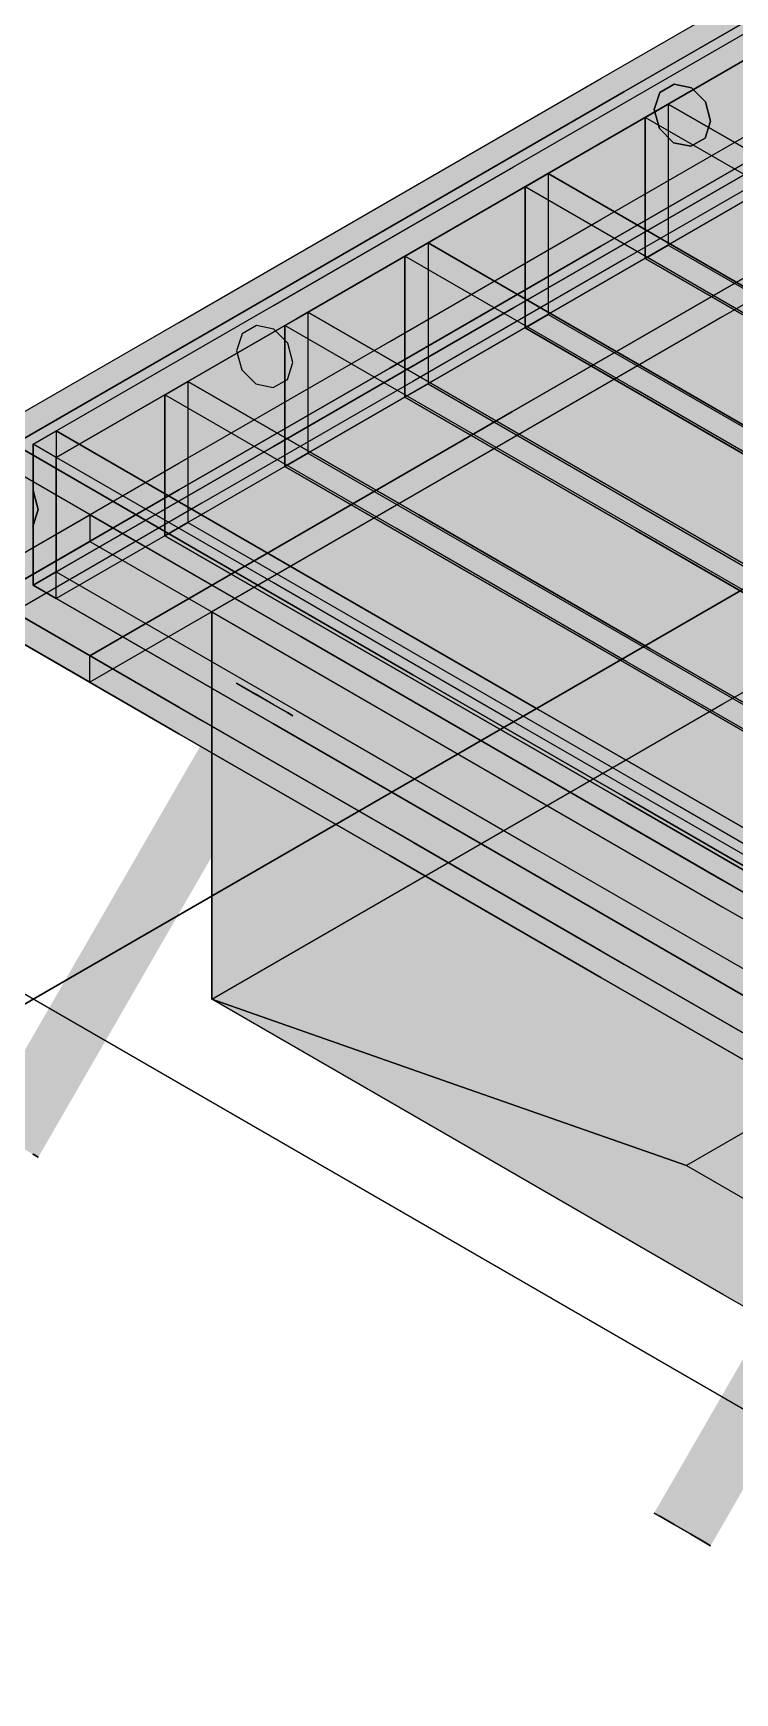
# Model space of a CAD drawing. Header units: metres. Extents: x 0 to 10.2, y 0 to 3.
# Drawn here: x 1.4335 to 1.56, y 1.8 to 2.0991 of the extents above; entities that cross this region are included whole.
import ezdxf

# ---------------------------------------------------------------- set-up
doc = ezdxf.new("R2010")
doc.units = ezdxf.units.M
doc.header["$LTSCALE"] = 0.25
doc.layers.add('ISO-ARISTAS', color=8, linetype='CONTINUOUS')
doc.layers.add('ISO-CONCRETO-SUP', color=254, linetype='CONTINUOUS', true_color=0xe8e8e8)

msp = doc.modelspace()

# ---------------------------------------------------------------- linework, layer by layer
at = {"layer": 'ISO-ARISTAS', "color": 250}
for p, q in [((1.53586, 2.0909), (1.57391, 2.11287)), ((1.53586, 2.0909), (1.57391, 2.11287)), ((1.54001, 2.0885), (1.57806, 2.11047)), ((1.57806, 2.11047), (1.54001, 2.0885)), ((1.5201, 2.075), (1.5634, 2.1)), ((1.5201, 2.075), (1.5634, 2.1)), ((1.52425, 2.0726), (1.56755, 2.0976)), ((1.56755, 2.0976), (1.52425, 2.0726)), ((1.49781, 2.06893), (1.53586, 2.0909)), ((1.49781, 2.06893), (1.53586, 2.0909)), ((1.50197, 2.06653), (1.54001, 2.0885)), ((1.54001, 2.0885), (1.50197, 2.06653)), ((1.54647, 2.08838), (1.54546, 2.08533)), ((1.54546, 2.08533), (1.54647, 2.08838)), ((1.54904, 2.08987), (1.54647, 2.08838)), ((1.54647, 2.08838), (1.54904, 2.08987)), ((1.55219, 2.08922), (1.54904, 2.08987)), ((1.54904, 2.08987), (1.55219, 2.08922)), ((1.55471, 2.08668), (1.55219, 2.08922)), ((1.55219, 2.08922), (1.55471, 2.08668)), ((1.53586, 2.0655), (1.57391, 2.08747)), ((1.53586, 2.0655), (1.57391, 2.08747)), ((1.54383, 2.0839), (1.54798, 2.0863)), ((1.54383, 2.0839), (1.54798, 2.0863)), ((1.54546, 2.08533), (1.54639, 2.08188)), ((1.54639, 2.08188), (1.54546, 2.08533)), ((1.54798, 2.0863), (1.54798, 2.0609)), ((1.58962, 2.06226), (1.54798, 2.0863)), ((1.54798, 2.0863), (1.54798, 2.0609)), ((1.54798, 2.0863), (1.58962, 2.06226)), ((1.55564, 2.08323), (1.55471, 2.08668)), ((1.55471, 2.08668), (1.55564, 2.08323)), ((1.53586, 2.0607), (1.57391, 2.08267)), ((1.57391, 2.08267), (1.53586, 2.0607)), ((1.53586, 2.0607), (1.57391, 2.08267)), ((1.57391, 2.08267), (1.53586, 2.0607)), ((1.54383, 2.0585), (1.54383, 2.0839)), ((1.58546, 2.05986), (1.54383, 2.0839)), ((1.54383, 2.0839), (1.54383, 2.0585)), ((1.58546, 2.05986), (1.54383, 2.0839)), ((1.54639, 2.08188), (1.54892, 2.07935)), ((1.54892, 2.07935), (1.54639, 2.08188)), ((1.55463, 2.08018), (1.55564, 2.08323)), ((1.55564, 2.08323), (1.55463, 2.08018)), ((1.57806, 2.08027), (1.54001, 2.0583)), ((1.57806, 2.08027), (1.54001, 2.0583)), ((1.54892, 2.07935), (1.55206, 2.0787)), ((1.55206, 2.0787), (1.54892, 2.07935)), ((1.55206, 2.0787), (1.55463, 2.08018)), ((1.55463, 2.08018), (1.55206, 2.0787)), ((1.47679, 2.05), (1.5201, 2.075)), ((1.47679, 2.05), (1.5201, 2.075)), ((1.5201, 2.0496), (1.5634, 2.0746)), ((1.5634, 2.0746), (1.5201, 2.0496)), ((1.52217, 2.0714), (1.52633, 2.0738)), ((1.52217, 2.0714), (1.52633, 2.0738)), ((1.52633, 2.0738), (1.52633, 2.0484)), ((1.56797, 2.04976), (1.52633, 2.0738)), ((1.52633, 2.0738), (1.52633, 2.0484)), ((1.52633, 2.0738), (1.56797, 2.04976)), ((1.5959, 2.07477), (1.55785, 2.0528)), ((1.55785, 2.0528), (1.5959, 2.07477)), ((1.60393, 2.0746), (1.55785, 2.048)), ((1.48095, 2.0476), (1.52425, 2.0726)), ((1.52425, 2.0726), (1.48095, 2.0476)), ((1.52217, 2.046), (1.52217, 2.0714)), ((1.56381, 2.04736), (1.52217, 2.0714)), ((1.52217, 2.0714), (1.52217, 2.046)), ((1.56381, 2.04736), (1.52217, 2.0714)), ((1.56755, 2.0722), (1.52425, 2.0472)), ((1.56755, 2.0722), (1.52425, 2.0472)), ((1.5959, 2.06997), (1.55785, 2.048)), ((1.5959, 2.06997), (1.55785, 2.048)), ((1.45976, 2.04697), (1.49781, 2.06893)), ((1.45976, 2.04697), (1.49781, 2.06893)), ((1.46392, 2.04457), (1.50197, 2.06653)), ((1.50197, 2.06653), (1.46392, 2.04457)), ((1.49781, 2.04353), (1.53586, 2.0655)), ((1.49781, 2.04353), (1.53586, 2.0655)), ((1.49781, 2.03873), (1.53586, 2.0607)), ((1.53586, 2.0607), (1.49781, 2.03873)), ((1.49781, 2.03873), (1.53586, 2.0607)), ((1.53586, 2.0607), (1.49781, 2.03873)), ((1.50052, 2.0589), (1.50468, 2.0613)), ((1.50052, 2.0589), (1.50468, 2.0613)), ((1.50468, 2.0613), (1.50468, 2.0359)), ((1.54632, 2.03726), (1.50468, 2.0613)), ((1.50468, 2.0613), (1.50468, 2.0359)), ((1.50468, 2.0613), (1.54632, 2.03726)), ((1.54798, 2.0609), (1.54383, 2.0585)), ((1.54383, 2.0585), (1.54798, 2.0609)), ((1.54798, 2.0609), (1.58962, 2.03686)), ((1.54798, 2.0609), (1.58962, 2.03686)), ((1.50052, 2.0335), (1.50052, 2.0589)), ((1.54216, 2.03486), (1.50052, 2.0589)), ((1.50052, 2.0589), (1.50052, 2.0335)), ((1.54216, 2.03486), (1.50052, 2.0589)), ((1.54001, 2.0583), (1.50197, 2.03633)), ((1.54001, 2.0583), (1.50197, 2.03633)), ((1.58546, 2.03446), (1.54383, 2.0585)), ((1.54383, 2.0585), (1.58546, 2.03446)), ((1.55785, 2.0528), (1.51981, 2.03083)), ((1.51981, 2.03083), (1.55785, 2.0528)), ((1.43349, 2.025), (1.47679, 2.05)), ((1.43349, 2.025), (1.47679, 2.05)), ((1.47679, 2.0246), (1.5201, 2.0496)), ((1.5201, 2.0496), (1.47679, 2.0246)), ((1.47887, 2.0464), (1.48303, 2.0488)), ((1.47887, 2.0464), (1.48303, 2.0488)), ((1.48303, 2.0488), (1.48303, 2.0234)), ((1.52467, 2.02476), (1.48303, 2.0488)), ((1.48303, 2.0488), (1.48303, 2.0234)), ((1.48303, 2.0488), (1.52467, 2.02476)), ((1.65, 2.05), (1.5201, 1.975)), ((1.5201, 1.975), (1.65, 2.05)), ((1.42172, 2.025), (1.45976, 2.04697)), ((1.42172, 2.025), (1.45976, 2.04697)), ((1.43765, 2.0226), (1.48095, 2.0476)), ((1.48095, 2.0476), (1.43765, 2.0226)), ((1.47373, 2.04638), (1.47116, 2.0449)), ((1.47373, 2.04638), (1.47116, 2.0449)), ((1.47687, 2.04573), (1.47373, 2.04638)), ((1.47687, 2.04573), (1.47373, 2.04638)), ((1.47939, 2.0432), (1.47687, 2.04573)), ((1.47939, 2.0432), (1.47687, 2.04573)), ((1.47887, 2.021), (1.47887, 2.0464)), ((1.52051, 2.02236), (1.47887, 2.0464)), ((1.47887, 2.0464), (1.47887, 2.021)), ((1.52051, 2.02236), (1.47887, 2.0464)), ((1.52425, 2.0472), (1.48095, 2.0222)), ((1.52425, 2.0472), (1.48095, 2.0222)), ((1.55785, 2.048), (1.51178, 2.0214)), ((1.55785, 2.048), (1.51981, 2.02603)), ((1.55785, 2.048), (1.51981, 2.02603)), ((1.52633, 2.0484), (1.52217, 2.046)), ((1.52217, 2.046), (1.52633, 2.0484)), ((1.56381, 2.02196), (1.52217, 2.046)), ((1.52217, 2.046), (1.56381, 2.02196)), ((1.52633, 2.0484), (1.56797, 2.02436)), ((1.52633, 2.0484), (1.56797, 2.02436)), ((1.42587, 2.0226), (1.46392, 2.04457)), ((1.46392, 2.04457), (1.42587, 2.0226)), ((1.45976, 2.02157), (1.49781, 2.04353)), ((1.45976, 2.02157), (1.49781, 2.04353)), ((1.47116, 2.0449), (1.47015, 2.04185)), ((1.47116, 2.0449), (1.47015, 2.04185)), ((1.48033, 2.03975), (1.47939, 2.0432)), ((1.48033, 2.03975), (1.47939, 2.0432)), ((1.47015, 2.04185), (1.47108, 2.0384)), ((1.47015, 2.04185), (1.47108, 2.0384)), ((1.47932, 2.0367), (1.48033, 2.03975)), ((1.47932, 2.0367), (1.48033, 2.03975)), ((1.45976, 2.01677), (1.49781, 2.03873)), ((1.49781, 2.03873), (1.45976, 2.01677)), ((1.45976, 2.01677), (1.49781, 2.03873)), ((1.49781, 2.03873), (1.45976, 2.01677)), ((1.47108, 2.0384), (1.4736, 2.03587)), ((1.47108, 2.0384), (1.4736, 2.03587)), ((1.58796, 2.01322), (1.54632, 2.03726)), ((1.54632, 2.03726), (1.58796, 2.01322)), ((1.45722, 2.0339), (1.46138, 2.0363)), ((1.45722, 2.0339), (1.46138, 2.0363)), ((1.45722, 2.0085), (1.45722, 2.0339)), ((1.49886, 2.00986), (1.45722, 2.0339)), ((1.45722, 2.0339), (1.45722, 2.0085)), ((1.49886, 2.00986), (1.45722, 2.0339)), ((1.46138, 2.0363), (1.46138, 2.0109)), ((1.50302, 2.01226), (1.46138, 2.0363)), ((1.46138, 2.0363), (1.46138, 2.0109)), ((1.46138, 2.0363), (1.50302, 2.01226)), ((1.50197, 2.03633), (1.46392, 2.01437)), ((1.50197, 2.03633), (1.46392, 2.01437)), ((1.4736, 2.03587), (1.47675, 2.03522)), ((1.4736, 2.03587), (1.47675, 2.03522)), ((1.47675, 2.03522), (1.47932, 2.0367)), ((1.47675, 2.03522), (1.47932, 2.0367)), ((1.50468, 2.0359), (1.50052, 2.0335)), ((1.50052, 2.0335), (1.50468, 2.0359)), ((1.50468, 2.0359), (1.54632, 2.01186)), ((1.50468, 2.0359), (1.54632, 2.01186)), ((1.5838, 2.01082), (1.54216, 2.03486)), ((1.5838, 2.01082), (1.54216, 2.03486)), ((1.51981, 2.03083), (1.48176, 2.00887)), ((1.48176, 2.00887), (1.51981, 2.03083)), ((1.54216, 2.00946), (1.50052, 2.0335)), ((1.50052, 2.0335), (1.54216, 2.00946)), ((1.45976, 2.00303), (1.42172, 2.025)), ((1.45976, 2.00303), (1.42172, 2.025)), ((1.46392, 2.00543), (1.42587, 2.0274)), ((1.42587, 2.0274), (1.46392, 2.00543)), ((1.43349, 2.025), (1.43765, 2.0274)), ((1.43349, 2.025), (1.43765, 2.0274)), ((1.43349, 1.9996), (1.43349, 2.025)), ((1.43765, 2.0226), (1.43349, 2.025)), ((1.43349, 1.9996), (1.43349, 2.025)), ((1.43765, 2.0226), (1.43349, 2.025)), ((1.43349, 2.025), (1.43349, 1.9996)), ((1.47679, 2), (1.43349, 2.025)), ((1.43349, 2.025), (1.43349, 1.9996)), ((1.47679, 2), (1.43349, 2.025)), ((1.43765, 2.0274), (1.43765, 2.002)), ((1.48095, 2.0024), (1.43765, 2.0274)), ((1.43765, 2.0274), (1.43765, 2.002)), ((1.43765, 2.0274), (1.48095, 2.0024)), ((1.51981, 2.02603), (1.48176, 2.00407)), ((1.51981, 2.02603), (1.48176, 2.00407)), ((1.43349, 1.9996), (1.47679, 2.0246)), ((1.47679, 2.0246), (1.43349, 1.9996)), ((1.43765, 1.9972), (1.43765, 2.0226)), ((1.43765, 1.9972), (1.43765, 2.0226)), ((1.48095, 2.0222), (1.43765, 1.9972)), ((1.48095, 2.0222), (1.43765, 1.9972)), ((1.48303, 2.0234), (1.47887, 2.021)), ((1.47887, 2.021), (1.48303, 2.0234)), ((1.48303, 2.0234), (1.52467, 1.99936)), ((1.48303, 2.0234), (1.52467, 1.99936)), ((1.56215, 1.99832), (1.52051, 2.02236)), ((1.56215, 1.99832), (1.52051, 2.02236)), ((1.56631, 2.00072), (1.52467, 2.02476)), ((1.52467, 2.02476), (1.56631, 2.00072)), ((1.42172, 1.9996), (1.45976, 2.02157)), ((1.42172, 1.9996), (1.45976, 2.02157)), ((1.51178, 2.0214), (1.46571, 1.9948)), ((1.52051, 1.99696), (1.47887, 2.021)), ((1.47887, 2.021), (1.52051, 1.99696)), ((1.42172, 1.9948), (1.45976, 2.01677)), ((1.45976, 2.01677), (1.42172, 1.9948)), ((1.42172, 1.9948), (1.45976, 2.01677)), ((1.45976, 2.01677), (1.42172, 1.9948)), ((1.4344, 2.01323), (1.43347, 2.01668)), ((1.43347, 2.01668), (1.4344, 2.01323)), ((1.46392, 2.01437), (1.42587, 1.9924)), ((1.46392, 2.01437), (1.42587, 1.9924)), ((1.43339, 2.01018), (1.4344, 2.01323)), ((1.4344, 2.01323), (1.43339, 2.01018)), ((1.42172, 1.9996), (1.44371, 2.0123)), ((1.42172, 1.9996), (1.44371, 2.0123)), ((1.44371, 2.0123), (1.44371, 2.0075)), ((1.48176, 1.99033), (1.44371, 2.0123)), ((1.44371, 2.0123), (1.44371, 2.0075)), ((1.44371, 2.0123), (1.48176, 1.99033)), ((1.46138, 2.0109), (1.45722, 2.0085)), ((1.45722, 2.0085), (1.46138, 2.0109)), ((1.46138, 2.0109), (1.50302, 1.98686)), ((1.46138, 2.0109), (1.50302, 1.98686)), ((1.5405, 1.98582), (1.49886, 2.00986)), ((1.5405, 1.98582), (1.49886, 2.00986)), ((1.54466, 1.98822), (1.50302, 2.01226)), ((1.50302, 2.01226), (1.54466, 1.98822)), ((1.54632, 2.01186), (1.58796, 1.98782)), ((1.54632, 2.01186), (1.58796, 1.98782)), ((1.44371, 2.0075), (1.42172, 1.9948)), ((1.42172, 1.9948), (1.44371, 2.0075)), ((1.48176, 2.00887), (1.44371, 1.9869)), ((1.44371, 1.9869), (1.48176, 2.00887)), ((1.44371, 2.0075), (1.48176, 1.98553)), ((1.44371, 2.0075), (1.48176, 1.98553)), ((1.49886, 1.98446), (1.45722, 2.0085)), ((1.45722, 2.0085), (1.49886, 1.98446)), ((1.5838, 1.98542), (1.54216, 2.00946)), ((1.54216, 2.00946), (1.5838, 1.98542)), ((1.48176, 2.00407), (1.44371, 1.9821)), ((1.48176, 2.00407), (1.44371, 1.9821)), ((1.50197, 1.98347), (1.46392, 2.00543)), ((1.46392, 2.00543), (1.50197, 1.98347)), ((1.55785, 1.9782), (1.60393, 2.0048)), ((1.55785, 1.9782), (1.60393, 2.0048)), ((1.43765, 2.002), (1.43349, 1.9996)), ((1.43349, 1.9996), (1.43765, 2.002)), ((1.43765, 2.002), (1.48095, 1.977)), ((1.43765, 2.002), (1.48095, 1.977)), ((1.49781, 1.98107), (1.45976, 2.00303)), ((1.49781, 1.98107), (1.45976, 2.00303)), ((1.52425, 1.9774), (1.48095, 2.0024)), ((1.48095, 2.0024), (1.52425, 1.9774)), ((1.44371, 1.9869), (1.42172, 1.9996)), ((1.45976, 1.97763), (1.42172, 1.9996)), ((1.44371, 1.9869), (1.42172, 1.9996)), ((1.45976, 1.97763), (1.42172, 1.9996)), ((1.43765, 1.9972), (1.43349, 1.9996)), ((1.43349, 1.9996), (1.43765, 1.9972)), ((1.47679, 1.9746), (1.43349, 1.9996)), ((1.43349, 1.9996), (1.47679, 1.9746)), ((1.5201, 1.975), (1.47679, 2)), ((1.5201, 1.975), (1.47679, 2)), ((1.52467, 1.99936), (1.56631, 1.97532)), ((1.52467, 1.99936), (1.56631, 1.97532)), ((1.42587, 1.9972), (1.46392, 1.97523)), ((1.42587, 1.9972), (1.46392, 1.97523)), ((1.56215, 1.97292), (1.52051, 1.99696)), ((1.52051, 1.99696), (1.56215, 1.97292)), ((1.44371, 1.9821), (1.42172, 1.9948)), ((1.45976, 1.97283), (1.42172, 1.9948)), ((1.42172, 1.9948), (1.44371, 1.9821)), ((1.45976, 1.97283), (1.42172, 1.9948)), ((1.42172, 1.9948), (1.45976, 1.97283)), ((1.42172, 1.9948), (1.45976, 1.97283)), ((1.46571, 1.9948), (1.46571, 1.9599)), ((1.46571, 1.9599), (1.46571, 1.9948)), ((1.46571, 1.9948), (1.51178, 1.9682)), ((1.51981, 1.96837), (1.48176, 1.99033)), ((1.48176, 1.99033), (1.51981, 1.96837)), ((1.44371, 1.9821), (1.44371, 1.9869)), ((1.44371, 1.9821), (1.44371, 1.9869)), ((1.50302, 1.98686), (1.54466, 1.96282)), ((1.50302, 1.98686), (1.54466, 1.96282)), ((1.5863, 1.96418), (1.54466, 1.98822)), ((1.54466, 1.98822), (1.5863, 1.96418)), ((1.48176, 1.98553), (1.51981, 1.96357)), ((1.48176, 1.98553), (1.51981, 1.96357)), ((1.5405, 1.96042), (1.49886, 1.98446)), ((1.49886, 1.98446), (1.5405, 1.96042)), ((1.54001, 1.9615), (1.50197, 1.98347)), ((1.50197, 1.98347), (1.54001, 1.9615)), ((1.58214, 1.96178), (1.5405, 1.98582)), ((1.58214, 1.96178), (1.5405, 1.98582)), ((1.47108, 1.9814), (1.47015, 1.98194)), ((1.47108, 1.9814), (1.47015, 1.98194)), ((1.47015, 1.98194), (1.47116, 1.98136)), ((1.47015, 1.98194), (1.47116, 1.98136)), ((1.4736, 1.97994), (1.47108, 1.9814)), ((1.4736, 1.97994), (1.47108, 1.9814)), ((1.47116, 1.98136), (1.47373, 1.97987)), ((1.47116, 1.98136), (1.47373, 1.97987)), ((1.47675, 1.97813), (1.4736, 1.97994)), ((1.47675, 1.97813), (1.4736, 1.97994)), ((1.53586, 1.9591), (1.49781, 1.98107)), ((1.53586, 1.9591), (1.49781, 1.98107)), ((1.49781, 1.95567), (1.45976, 1.97763)), ((1.49781, 1.95567), (1.45976, 1.97763)), ((1.47373, 1.97987), (1.47687, 1.97806)), ((1.47373, 1.97987), (1.47687, 1.97806)), ((1.47932, 1.97664), (1.47675, 1.97813)), ((1.47932, 1.97664), (1.47675, 1.97813)), ((1.47687, 1.97806), (1.47939, 1.9766)), ((1.47687, 1.97806), (1.47939, 1.9766)), ((1.48095, 1.977), (1.52425, 1.952)), ((1.48095, 1.977), (1.52425, 1.952)), ((1.51178, 1.9516), (1.55785, 1.9782)), ((1.51178, 1.9516), (1.55785, 1.9782)), ((1.56755, 1.9524), (1.52425, 1.9774)), ((1.52425, 1.9774), (1.56755, 1.9524)), ((1.5201, 1.975), (1.39019, 1.9)), ((1.39019, 1.9), (1.5201, 1.975)), ((1.46392, 1.97523), (1.50197, 1.95327)), ((1.46392, 1.97523), (1.50197, 1.95327)), ((1.5201, 1.9496), (1.47679, 1.9746)), ((1.47679, 1.9746), (1.5201, 1.9496)), ((1.48033, 1.97606), (1.47932, 1.97664)), ((1.48033, 1.97606), (1.47932, 1.97664)), ((1.47939, 1.9766), (1.48033, 1.97606)), ((1.47939, 1.9766), (1.48033, 1.97606)), ((1.5634, 1.95), (1.5201, 1.975)), ((1.5634, 1.95), (1.5201, 1.975)), ((1.49781, 1.95087), (1.45976, 1.97283)), ((1.49781, 1.95087), (1.45976, 1.97283)), ((1.45976, 1.97283), (1.49781, 1.95087)), ((1.45976, 1.97283), (1.49781, 1.95087)), ((1.51178, 1.9682), (1.55785, 1.9416)), ((1.55785, 1.9464), (1.51981, 1.96837)), ((1.51981, 1.96837), (1.55785, 1.9464)), ((1.51981, 1.96357), (1.55785, 1.9416)), ((1.51981, 1.96357), (1.55785, 1.9416)), ((1.54466, 1.96282), (1.5863, 1.93878)), ((1.54466, 1.96282), (1.5863, 1.93878)), ((1.46571, 1.9599), (1.46571, 1.925)), ((1.46571, 1.925), (1.46571, 1.9599)), ((1.57391, 1.93713), (1.53586, 1.9591)), ((1.57391, 1.93713), (1.53586, 1.9591)), ((1.57806, 1.93953), (1.54001, 1.9615)), ((1.54001, 1.9615), (1.57806, 1.93953)), ((1.58214, 1.93638), (1.5405, 1.96042)), ((1.5405, 1.96042), (1.58214, 1.93638)), ((1.53586, 1.9337), (1.49781, 1.95567)), ((1.53586, 1.9337), (1.49781, 1.95567)), ((1.50197, 1.95327), (1.54001, 1.9313)), ((1.50197, 1.95327), (1.54001, 1.9313)), ((1.46571, 1.925), (1.51178, 1.9516)), ((1.46571, 1.925), (1.51178, 1.9516)), ((1.53586, 1.9289), (1.49781, 1.95087)), ((1.53586, 1.9289), (1.49781, 1.95087)), ((1.49781, 1.95087), (1.53586, 1.9289)), ((1.49781, 1.95087), (1.53586, 1.9289)), ((1.52425, 1.952), (1.56755, 1.927)), ((1.52425, 1.952), (1.56755, 1.927)), ((1.5201, 1.875), (1.39019, 1.95)), ((1.5201, 1.875), (1.39019, 1.95)), ((1.5634, 1.9246), (1.5201, 1.9496)), ((1.5201, 1.9496), (1.5634, 1.9246)), ((1.5959, 1.92443), (1.55785, 1.9464)), ((1.55785, 1.9464), (1.5959, 1.92443)), ((1.55785, 1.9416), (1.60393, 1.915)), ((1.55785, 1.9416), (1.5959, 1.91963)), ((1.55785, 1.9416), (1.5959, 1.91963)), ((1.57391, 1.91173), (1.53586, 1.9337)), ((1.57391, 1.91173), (1.53586, 1.9337)), ((1.54001, 1.9313), (1.57806, 1.90933)), ((1.54001, 1.9313), (1.57806, 1.90933)), ((1.57391, 1.90693), (1.53586, 1.9289)), ((1.57391, 1.90693), (1.53586, 1.9289)), ((1.53586, 1.9289), (1.57391, 1.90693)), ((1.53586, 1.9289), (1.57391, 1.90693)), ((1.50849, 1.91), (1.46571, 1.925)), ((1.51178, 1.8984), (1.46571, 1.925)), ((1.46571, 1.925), (1.50849, 1.91)), ((1.51178, 1.8984), (1.46571, 1.925)), ((1.55127, 1.895), (1.50849, 1.91)), ((1.50849, 1.91), (1.55127, 1.895)), ((1.57595, 1.90925), (1.55127, 1.895)), ((1.43339, 1.89709), (1.4344, 1.89651)), ((1.4344, 1.89651), (1.43339, 1.89709)), ((1.43347, 1.89705), (1.4344, 1.89651)), ((1.4344, 1.89651), (1.43347, 1.89705)), ((1.55785, 1.8718), (1.51178, 1.8984)), ((1.55785, 1.8718), (1.51178, 1.8984)), ((1.55127, 1.895), (1.57595, 1.88075)), ((1.65, 1.8), (1.5201, 1.875)), ((1.65, 1.8), (1.5201, 1.875)), ((1.60393, 1.8452), (1.55785, 1.8718)), ((1.60393, 1.8452), (1.55785, 1.8718)), ((1.54546, 1.83239), (1.54639, 1.83185)), ((1.54639, 1.83185), (1.54546, 1.83239)), ((1.54546, 1.83239), (1.54647, 1.83181)), ((1.54647, 1.83181), (1.54546, 1.83239)), ((1.54639, 1.83185), (1.54892, 1.83039)), ((1.54892, 1.83039), (1.54639, 1.83185)), ((1.54647, 1.83181), (1.54904, 1.83032)), ((1.54904, 1.83032), (1.54647, 1.83181)), ((1.54892, 1.83039), (1.55206, 1.82858)), ((1.55206, 1.82858), (1.54892, 1.83039)), ((1.54904, 1.83032), (1.55219, 1.82851)), ((1.55219, 1.82851), (1.54904, 1.83032)), ((1.55206, 1.82858), (1.55463, 1.82709)), ((1.55463, 1.82709), (1.55206, 1.82858)), ((1.55219, 1.82851), (1.55471, 1.82705)), ((1.55471, 1.82705), (1.55219, 1.82851)), ((1.55463, 1.82709), (1.55564, 1.82651)), ((1.55564, 1.82651), (1.55463, 1.82709)), ((1.55471, 1.82705), (1.55564, 1.82651)), ((1.55564, 1.82651), (1.55471, 1.82705))]:
    msp.add_line(p, q, dxfattribs=at)
at = {"layer": 'ISO-CONCRETO-SUP', "true_color": 0x888a8f}
for points in [[(1.5924, 2.1149), (1.59139, 2.11185), (1.54647, 2.08838), (1.54546, 2.08533)], [(1.60056, 2.1067), (1.60157, 2.10975), (1.55463, 2.08018), (1.55564, 2.08323)], [(1.47116, 2.0449), (1.47015, 2.04185), (1.42523, 2.01838), (1.42422, 2.01533)], [(1.47932, 2.0367), (1.48033, 2.03975), (1.43339, 2.01018), (1.4344, 2.01323)]]:
    msp.add_solid(points, dxfattribs=at)
at = {"layer": 'ISO-CONCRETO-SUP', "true_color": 0x75777b}
for points in [[(1.59497, 2.11638), (1.5924, 2.1149), (1.54904, 2.08987), (1.54647, 2.08838)], [(1.59799, 2.10522), (1.60056, 2.1067), (1.55206, 2.0787), (1.55463, 2.08018)], [(1.47373, 2.04638), (1.47116, 2.0449), (1.4278, 2.01987), (1.42523, 2.01838)], [(1.47675, 2.03522), (1.47932, 2.0367), (1.43082, 2.0087), (1.43339, 2.01018)]]:
    msp.add_solid(points, dxfattribs=at)
at = {"layer": 'ISO-CONCRETO-SUP', "true_color": 0x67686c}
for points in [[(1.59811, 2.11573), (1.59497, 2.11638), (1.55219, 2.08922), (1.54904, 2.08987)], [(1.59484, 2.10587), (1.59799, 2.10522), (1.54892, 2.07935), (1.55206, 2.0787)], [(1.47687, 2.04573), (1.47373, 2.04638), (1.43094, 2.01922), (1.4278, 2.01987)], [(1.4736, 2.03587), (1.47675, 2.03522), (1.42767, 2.00935), (1.43082, 2.0087)]]:
    msp.add_solid(points, dxfattribs=at)
at = {"layer": 'ISO-CONCRETO-SUP', "true_color": 0x7f8186}
for points in [[(1.60064, 2.1132), (1.59811, 2.11573), (1.55471, 2.08668), (1.55219, 2.08922)], [(1.59232, 2.1084), (1.59484, 2.10587), (1.54639, 2.08188), (1.54892, 2.07935)], [(1.47939, 2.0432), (1.47687, 2.04573), (1.43347, 2.01668), (1.43094, 2.01922)], [(1.47108, 2.0384), (1.4736, 2.03587), (1.42515, 2.01188), (1.42767, 2.00935)]]:
    msp.add_solid(points, dxfattribs=at)
at = {"layer": 'ISO-CONCRETO-SUP', "true_color": 0x657184}
for points in [[(1.57391, 2.08267), (1.53586, 2.0607), (1.57391, 2.11287), (1.53586, 2.0909)], [(1.57806, 2.08027), (1.54001, 2.0583), (1.57806, 2.11047), (1.54001, 2.0885)], [(1.53586, 2.0607), (1.49781, 2.03873), (1.53586, 2.0909), (1.49781, 2.06893)], [(1.54001, 2.0583), (1.50197, 2.03633), (1.54001, 2.0885), (1.50197, 2.06653)], [(1.57391, 2.08267), (1.53586, 2.0607), (1.57391, 2.08747), (1.53586, 2.0655)], [(1.5959, 2.06997), (1.55785, 2.048), (1.5959, 2.07477), (1.55785, 2.0528)], [(1.49781, 2.03873), (1.45976, 2.01677), (1.49781, 2.06893), (1.45976, 2.04697)], [(1.50197, 2.03633), (1.46392, 2.01437), (1.50197, 2.06653), (1.46392, 2.04457)], [(1.53586, 2.0607), (1.49781, 2.03873), (1.53586, 2.0655), (1.49781, 2.04353)], [(1.55785, 2.048), (1.51981, 2.02603), (1.55785, 2.0528), (1.51981, 2.03083)], [(1.45976, 2.01677), (1.42172, 1.9948), (1.45976, 2.04697), (1.42172, 2.025)], [(1.46392, 2.01437), (1.42587, 1.9924), (1.46392, 2.04457), (1.42587, 2.0226)], [(1.49781, 2.03873), (1.45976, 2.01677), (1.49781, 2.04353), (1.45976, 2.02157)], [(1.51981, 2.02603), (1.48176, 2.00407), (1.51981, 2.03083), (1.48176, 2.00887)], [(1.45976, 2.01677), (1.42172, 1.9948), (1.45976, 2.02157), (1.42172, 1.9996)], [(1.44371, 2.0075), (1.42172, 1.9948), (1.44371, 2.0123), (1.42172, 1.9996)], [(1.48176, 2.00407), (1.44371, 1.9821), (1.48176, 2.00887), (1.44371, 1.9869)]]:
    msp.add_solid(points, dxfattribs=at)
at = {"layer": 'ISO-CONCRETO-SUP', "true_color": 0x7d8ca3}
for points in [[(1.57391, 2.11287), (1.57806, 2.11047), (1.53586, 2.0909), (1.54001, 2.0885)], [(1.53586, 2.0909), (1.54001, 2.0885), (1.49781, 2.06893), (1.50197, 2.06653)], [(1.57391, 2.08747), (1.5959, 2.07477), (1.53586, 2.0655), (1.55785, 2.0528)], [(1.57391, 2.08267), (1.57806, 2.08027), (1.53586, 2.0607), (1.54001, 2.0583)], [(1.57391, 2.08267), (1.5959, 2.06997), (1.53586, 2.0607), (1.55785, 2.048)], [(1.49781, 2.06893), (1.50197, 2.06653), (1.45976, 2.04697), (1.46392, 2.04457)], [(1.53586, 2.0655), (1.55785, 2.0528), (1.49781, 2.04353), (1.51981, 2.03083)], [(1.53586, 2.0607), (1.54001, 2.0583), (1.49781, 2.03873), (1.50197, 2.03633)], [(1.53586, 2.0607), (1.55785, 2.048), (1.49781, 2.03873), (1.51981, 2.02603)], [(1.45976, 2.04697), (1.46392, 2.04457), (1.42172, 2.025), (1.42587, 2.0226)], [(1.49781, 2.04353), (1.51981, 2.03083), (1.45976, 2.02157), (1.48176, 2.00887)], [(1.49781, 2.03873), (1.50197, 2.03633), (1.45976, 2.01677), (1.46392, 2.01437)], [(1.49781, 2.03873), (1.51981, 2.02603), (1.45976, 2.01677), (1.48176, 2.00407)], [(1.42587, 2.0274), (1.46392, 2.00543), (1.42172, 2.025), (1.45976, 2.00303)], [(1.45976, 2.02157), (1.48176, 2.00887), (1.42172, 1.9996), (1.44371, 1.9869)], [(1.45976, 2.01677), (1.46392, 2.01437), (1.42172, 1.9948), (1.42587, 1.9924)], [(1.45976, 2.01677), (1.48176, 2.00407), (1.42172, 1.9948), (1.44371, 1.9821)], [(1.44371, 2.0123), (1.48176, 1.99033), (1.42172, 1.9996), (1.45976, 1.97763)], [(1.44371, 2.0075), (1.48176, 1.98553), (1.42172, 1.9948), (1.45976, 1.97283)], [(1.46392, 2.00543), (1.50197, 1.98347), (1.45976, 2.00303), (1.49781, 1.98107)], [(1.42587, 1.9972), (1.46392, 1.97523), (1.42172, 1.9948), (1.45976, 1.97283)], [(1.48176, 1.99033), (1.51981, 1.96837), (1.45976, 1.97763), (1.49781, 1.95567)], [(1.48176, 1.98553), (1.51981, 1.96357), (1.45976, 1.97283), (1.49781, 1.95087)], [(1.50197, 1.98347), (1.54001, 1.9615), (1.49781, 1.98107), (1.53586, 1.9591)], [(1.46392, 1.97523), (1.50197, 1.95327), (1.45976, 1.97283), (1.49781, 1.95087)], [(1.51981, 1.96837), (1.55785, 1.9464), (1.49781, 1.95567), (1.53586, 1.9337)], [(1.51981, 1.96357), (1.55785, 1.9416), (1.49781, 1.95087), (1.53586, 1.9289)], [(1.54001, 1.9615), (1.57806, 1.93953), (1.53586, 1.9591), (1.57391, 1.93713)], [(1.50197, 1.95327), (1.54001, 1.9313), (1.49781, 1.95087), (1.53586, 1.9289)], [(1.55785, 1.9464), (1.5959, 1.92443), (1.53586, 1.9337), (1.57391, 1.91173)], [(1.55785, 1.9416), (1.5959, 1.91963), (1.53586, 1.9289), (1.57391, 1.90693)], [(1.54001, 1.9313), (1.57806, 1.90933), (1.53586, 1.9289), (1.57391, 1.90693)]]:
    msp.add_solid(points, dxfattribs=at)
at = {"layer": 'ISO-CONCRETO-SUP', "true_color": 0x8c8e93}
for points in [[(1.59139, 2.11185), (1.59232, 2.1084), (1.54546, 2.08533), (1.54639, 2.08188)], [(1.60157, 2.10975), (1.60064, 2.1132), (1.55564, 2.08323), (1.55471, 2.08668)], [(1.48033, 2.03975), (1.47939, 2.0432), (1.4344, 2.01323), (1.43347, 2.01668)], [(1.47015, 2.04185), (1.47108, 2.0384), (1.42422, 2.01533), (1.42515, 2.01188)]]:
    msp.add_solid(points, dxfattribs=at)
at = {"layer": 'ISO-CONCRETO-SUP', "true_color": 0x3d414b}
for points in [[(1.5634, 2.0746), (1.5201, 2.0496), (1.5634, 2.1), (1.5201, 2.075)], [(1.56755, 2.0722), (1.52425, 2.0472), (1.56755, 2.0976), (1.52425, 2.0726)], [(1.54798, 2.0609), (1.54383, 2.0585), (1.54798, 2.0863), (1.54383, 2.0839)], [(1.5201, 2.0496), (1.47679, 2.0246), (1.5201, 2.075), (1.47679, 2.05)], [(1.52633, 2.0484), (1.52217, 2.046), (1.52633, 2.0738), (1.52217, 2.0714)], [(1.52425, 2.0472), (1.48095, 2.0222), (1.52425, 2.0726), (1.48095, 2.0476)], [(1.50468, 2.0359), (1.50052, 2.0335), (1.50468, 2.0613), (1.50052, 2.0589)], [(1.47679, 2.0246), (1.43349, 1.9996), (1.47679, 2.05), (1.43349, 2.025)], [(1.48303, 2.0234), (1.47887, 2.021), (1.48303, 2.0488), (1.47887, 2.0464)], [(1.48095, 2.0222), (1.43765, 1.9972), (1.48095, 2.0476), (1.43765, 2.0226)], [(1.46138, 2.0109), (1.45722, 2.0085), (1.46138, 2.0363), (1.45722, 2.0339)], [(1.43765, 2.002), (1.43349, 1.9996), (1.43765, 2.0274), (1.43349, 2.025)]]:
    msp.add_solid(points, dxfattribs=at)
at = {"layer": 'ISO-CONCRETO-SUP', "true_color": 0x4b505d}
for points in [[(1.5634, 2.1), (1.56755, 2.0976), (1.5201, 2.075), (1.52425, 2.0726)], [(1.54798, 2.0863), (1.58962, 2.06226), (1.54383, 2.0839), (1.58546, 2.05986)], [(1.5201, 2.075), (1.52425, 2.0726), (1.47679, 2.05), (1.48095, 2.0476)], [(1.5634, 2.0746), (1.56755, 2.0722), (1.5201, 2.0496), (1.52425, 2.0472)], [(1.52633, 2.0738), (1.56797, 2.04976), (1.52217, 2.0714), (1.56381, 2.04736)], [(1.50468, 2.0613), (1.54632, 2.03726), (1.50052, 2.0589), (1.54216, 2.03486)], [(1.54798, 2.0609), (1.58962, 2.03686), (1.54383, 2.0585), (1.58546, 2.03446)], [(1.47679, 2.05), (1.48095, 2.0476), (1.43349, 2.025), (1.43765, 2.0226)], [(1.5201, 2.0496), (1.52425, 2.0472), (1.47679, 2.0246), (1.48095, 2.0222)], [(1.48303, 2.0488), (1.52467, 2.02476), (1.47887, 2.0464), (1.52051, 2.02236)], [(1.52633, 2.0484), (1.56797, 2.02436), (1.52217, 2.046), (1.56381, 2.02196)], [(1.54632, 2.03726), (1.58796, 2.01322), (1.54216, 2.03486), (1.5838, 2.01082)], [(1.46138, 2.0363), (1.50302, 2.01226), (1.45722, 2.0339), (1.49886, 2.00986)], [(1.50468, 2.0359), (1.54632, 2.01186), (1.50052, 2.0335), (1.54216, 2.00946)], [(1.43765, 2.0274), (1.48095, 2.0024), (1.43349, 2.025), (1.47679, 2)], [(1.47679, 2.0246), (1.48095, 2.0222), (1.43349, 1.9996), (1.43765, 1.9972)], [(1.48303, 2.0234), (1.52467, 1.99936), (1.47887, 2.021), (1.52051, 1.99696)], [(1.52467, 2.02476), (1.56631, 2.00072), (1.52051, 2.02236), (1.56215, 1.99832)], [(1.46138, 2.0109), (1.50302, 1.98686), (1.45722, 2.0085), (1.49886, 1.98446)], [(1.50302, 2.01226), (1.54466, 1.98822), (1.49886, 2.00986), (1.5405, 1.98582)], [(1.54632, 2.01186), (1.58796, 1.98782), (1.54216, 2.00946), (1.5838, 1.98542)], [(1.43765, 2.002), (1.48095, 1.977), (1.43349, 1.9996), (1.47679, 1.9746)], [(1.48095, 2.0024), (1.52425, 1.9774), (1.47679, 2), (1.5201, 1.975)], [(1.52467, 1.99936), (1.56631, 1.97532), (1.52051, 1.99696), (1.56215, 1.97292)], [(1.50302, 1.98686), (1.54466, 1.96282), (1.49886, 1.98446), (1.5405, 1.96042)], [(1.54466, 1.98822), (1.5863, 1.96418), (1.5405, 1.98582), (1.58214, 1.96178)], [(1.48095, 1.977), (1.52425, 1.952), (1.47679, 1.9746), (1.5201, 1.9496)], [(1.52425, 1.9774), (1.56755, 1.9524), (1.5201, 1.975), (1.5634, 1.95)], [(1.54466, 1.96282), (1.5863, 1.93878), (1.5405, 1.96042), (1.58214, 1.93638)], [(1.52425, 1.952), (1.56755, 1.927), (1.5201, 1.9496), (1.5634, 1.9246)]]:
    msp.add_solid(points, dxfattribs=at)
at = {"layer": 'ISO-CONCRETO-SUP', "true_color": 0x989aa0}
for points in [[(1.55055, 2.08428), (1.54647, 2.08838), (1.54546, 2.08533)], [(1.55055, 2.08428), (1.54904, 2.08987), (1.54647, 2.08838)], [(1.55055, 2.08428), (1.55219, 2.08922), (1.54904, 2.08987)], [(1.55055, 2.08428), (1.55471, 2.08668), (1.55219, 2.08922)], [(1.55055, 2.08428), (1.54546, 2.08533), (1.54639, 2.08188)], [(1.55055, 2.08428), (1.55564, 2.08323), (1.55471, 2.08668)], [(1.55055, 2.08428), (1.54639, 2.08188), (1.54892, 2.07935)], [(1.55055, 2.08428), (1.54892, 2.07935), (1.55206, 2.0787)], [(1.55055, 2.08428), (1.55463, 2.08018), (1.55564, 2.08323)], [(1.55055, 2.08428), (1.55206, 2.0787), (1.55463, 2.08018)], [(1.47524, 2.0408), (1.47373, 2.04638), (1.47116, 2.0449)], [(1.47524, 2.0408), (1.47687, 2.04573), (1.47373, 2.04638)], [(1.47524, 2.0408), (1.47939, 2.0432), (1.47687, 2.04573)], [(1.47524, 2.0408), (1.47116, 2.0449), (1.47015, 2.04185)], [(1.47524, 2.0408), (1.48033, 2.03975), (1.47939, 2.0432)], [(1.47524, 2.0408), (1.47015, 2.04185), (1.47108, 2.0384)], [(1.47524, 2.0408), (1.47108, 2.0384), (1.4736, 2.03587)], [(1.47524, 2.0408), (1.4736, 2.03587), (1.47675, 2.03522)], [(1.47524, 2.0408), (1.47932, 2.0367), (1.48033, 2.03975)], [(1.47524, 2.0408), (1.47675, 2.03522), (1.47932, 2.0367)], [(1.42931, 2.01428), (1.4344, 2.01323), (1.43347, 2.01668)], [(1.42931, 2.01428), (1.43339, 2.01018), (1.4344, 2.01323)]]:
    msp.add_solid(points, dxfattribs=at)
at = {"layer": 'ISO-CONCRETO-SUP', "true_color": 0x444854}
for points in [[(1.54798, 2.0609), (1.58962, 2.03686), (1.54798, 2.0863), (1.58962, 2.06226)], [(1.54383, 2.0585), (1.58546, 2.03446), (1.54383, 2.0839), (1.58546, 2.05986)], [(1.52633, 2.0484), (1.56797, 2.02436), (1.52633, 2.0738), (1.56797, 2.04976)], [(1.52217, 2.046), (1.56381, 2.02196), (1.52217, 2.0714), (1.56381, 2.04736)], [(1.50468, 2.0359), (1.54632, 2.01186), (1.50468, 2.0613), (1.54632, 2.03726)], [(1.50052, 2.0335), (1.54216, 2.00946), (1.50052, 2.0589), (1.54216, 2.03486)], [(1.48303, 2.0234), (1.52467, 1.99936), (1.48303, 2.0488), (1.52467, 2.02476)], [(1.47887, 2.021), (1.52051, 1.99696), (1.47887, 2.0464), (1.52051, 2.02236)], [(1.54632, 2.01186), (1.58796, 1.98782), (1.54632, 2.03726), (1.58796, 2.01322)], [(1.45722, 2.0085), (1.49886, 1.98446), (1.45722, 2.0339), (1.49886, 2.00986)], [(1.46138, 2.0109), (1.50302, 1.98686), (1.46138, 2.0363), (1.50302, 2.01226)], [(1.54216, 2.00946), (1.5838, 1.98542), (1.54216, 2.03486), (1.5838, 2.01082)], [(1.43349, 1.9996), (1.43765, 1.9972), (1.43349, 2.025), (1.43765, 2.0226)], [(1.43349, 1.9996), (1.47679, 1.9746), (1.43349, 2.025), (1.47679, 2)], [(1.43765, 2.002), (1.48095, 1.977), (1.43765, 2.0274), (1.48095, 2.0024)], [(1.52051, 1.99696), (1.56215, 1.97292), (1.52051, 2.02236), (1.56215, 1.99832)], [(1.52467, 1.99936), (1.56631, 1.97532), (1.52467, 2.02476), (1.56631, 2.00072)], [(1.49886, 1.98446), (1.5405, 1.96042), (1.49886, 2.00986), (1.5405, 1.98582)], [(1.50302, 1.98686), (1.54466, 1.96282), (1.50302, 2.01226), (1.54466, 1.98822)], [(1.48095, 1.977), (1.52425, 1.952), (1.48095, 2.0024), (1.52425, 1.9774)], [(1.47679, 1.9746), (1.5201, 1.9496), (1.47679, 2), (1.5201, 1.975)], [(1.54466, 1.96282), (1.5863, 1.93878), (1.54466, 1.98822), (1.5863, 1.96418)], [(1.5405, 1.96042), (1.58214, 1.93638), (1.5405, 1.98582), (1.58214, 1.96178)], [(1.52425, 1.952), (1.56755, 1.927), (1.52425, 1.9774), (1.56755, 1.9524)], [(1.5201, 1.9496), (1.5634, 1.9246), (1.5201, 1.975), (1.5634, 1.95)]]:
    msp.add_solid(points, dxfattribs=at)
at = {"layer": 'ISO-CONCRETO-SUP', "true_color": 0x9b9b95}
for points in [[(1.55785, 2.0131), (1.60393, 2.0397), (1.55785, 2.048), (1.60393, 2.0746)], [(1.51178, 1.9865), (1.55785, 2.0131), (1.51178, 2.0214), (1.55785, 2.048)], [(1.55785, 1.9782), (1.60393, 2.0048), (1.55785, 2.0131), (1.60393, 2.0397)], [(1.46571, 1.9599), (1.51178, 1.9865), (1.46571, 1.9948), (1.51178, 2.0214)], [(1.51178, 1.9516), (1.55785, 1.9782), (1.51178, 1.9865), (1.55785, 2.0131)], [(1.46571, 1.925), (1.51178, 1.9516), (1.46571, 1.9599), (1.51178, 1.9865)]]:
    msp.add_solid(points, dxfattribs=at)
at = {"layer": 'ISO-CONCRETO-SUP', "true_color": 0x717e93}
for points in [[(1.42172, 1.9948), (1.45976, 1.97283), (1.42172, 2.025), (1.45976, 2.00303)], [(1.42587, 1.9972), (1.46392, 1.97523), (1.42587, 2.0274), (1.46392, 2.00543)], [(1.44371, 2.0075), (1.48176, 1.98553), (1.44371, 2.0123), (1.48176, 1.99033)], [(1.46392, 1.97523), (1.50197, 1.95327), (1.46392, 2.00543), (1.50197, 1.98347)], [(1.45976, 1.97283), (1.49781, 1.95087), (1.45976, 2.00303), (1.49781, 1.98107)], [(1.42172, 1.9948), (1.44371, 1.9821), (1.42172, 1.9996), (1.44371, 1.9869)], [(1.42172, 1.9948), (1.45976, 1.97283), (1.42172, 1.9996), (1.45976, 1.97763)], [(1.48176, 1.98553), (1.51981, 1.96357), (1.48176, 1.99033), (1.51981, 1.96837)], [(1.50197, 1.95327), (1.54001, 1.9313), (1.50197, 1.98347), (1.54001, 1.9615)], [(1.49781, 1.95087), (1.53586, 1.9289), (1.49781, 1.98107), (1.53586, 1.9591)], [(1.45976, 1.97283), (1.49781, 1.95087), (1.45976, 1.97763), (1.49781, 1.95567)], [(1.51981, 1.96357), (1.55785, 1.9416), (1.51981, 1.96837), (1.55785, 1.9464)], [(1.53586, 1.9289), (1.57391, 1.90693), (1.53586, 1.9591), (1.57391, 1.93713)], [(1.54001, 1.9313), (1.57806, 1.90933), (1.54001, 1.9615), (1.57806, 1.93953)], [(1.49781, 1.95087), (1.53586, 1.9289), (1.49781, 1.95567), (1.53586, 1.9337)], [(1.55785, 1.9416), (1.5959, 1.91963), (1.55785, 1.9464), (1.5959, 1.92443)], [(1.53586, 1.9289), (1.57391, 1.90693), (1.53586, 1.9337), (1.57391, 1.91173)]]:
    msp.add_solid(points, dxfattribs=at)
at = {"layer": 'ISO-CONCRETO-SUP', "true_color": 0xb6b6ae}
for points in [[(1.55785, 1.9782), (1.60393, 2.0048), (1.57925, 1.95085), (1.61462, 1.97127)], [(1.51178, 1.9516), (1.55785, 1.9782), (1.54387, 1.93042), (1.57925, 1.95085)], [(1.46571, 1.925), (1.51178, 1.9516), (1.50849, 1.91), (1.54387, 1.93042)], [(1.54387, 1.93042), (1.57925, 1.95085), (1.57595, 1.90925), (1.60064, 1.9235)], [(1.50849, 1.91), (1.54387, 1.93042), (1.55127, 1.895), (1.57595, 1.90925)]]:
    msp.add_solid(points, dxfattribs=at)
at = {"layer": 'ISO-CONCRETO-SUP', "true_color": 0xadada7}
for points in [[(1.51178, 1.9333), (1.46571, 1.9599), (1.51178, 1.9682), (1.46571, 1.9948)], [(1.55785, 1.9067), (1.51178, 1.9333), (1.55785, 1.9416), (1.51178, 1.9682)], [(1.51178, 1.8984), (1.46571, 1.925), (1.51178, 1.9333), (1.46571, 1.9599)], [(1.60393, 1.8801), (1.55785, 1.9067), (1.60393, 1.915), (1.55785, 1.9416)], [(1.55785, 1.8718), (1.51178, 1.8984), (1.55785, 1.9067), (1.51178, 1.9333)], [(1.60393, 1.8452), (1.55785, 1.8718), (1.60393, 1.8801), (1.55785, 1.9067)]]:
    msp.add_solid(points, dxfattribs=at)
at = {"layer": 'ISO-CONCRETO-SUP', "true_color": 0x646569}
for points in [[(1.47108, 1.9814), (1.47015, 1.98194), (1.42515, 1.90185), (1.42422, 1.90239)], [(1.47939, 1.9766), (1.48033, 1.97606), (1.43347, 1.89705), (1.4344, 1.89651)], [(1.59232, 1.9114), (1.59139, 1.91194), (1.54639, 1.83185), (1.54546, 1.83239)], [(1.60064, 1.9066), (1.60157, 1.90606), (1.55471, 1.82705), (1.55564, 1.82651)]]:
    msp.add_solid(points, dxfattribs=at)
at = {"layer": 'ISO-CONCRETO-SUP', "true_color": 0x87898e}
for points in [[(1.47015, 1.98194), (1.47116, 1.98136), (1.42422, 1.90239), (1.42523, 1.90181)], [(1.48033, 1.97606), (1.47932, 1.97664), (1.4344, 1.89651), (1.43339, 1.89709)], [(1.59139, 1.91194), (1.5924, 1.91136), (1.54546, 1.83239), (1.54647, 1.83181)], [(1.60157, 1.90606), (1.60056, 1.90664), (1.55564, 1.82651), (1.55463, 1.82709)]]:
    msp.add_solid(points, dxfattribs=at)
at = {"layer": 'ISO-CONCRETO-SUP', "true_color": 0x8d8e93}
for points in [[(1.4736, 1.97994), (1.47108, 1.9814), (1.42767, 1.90039), (1.42515, 1.90185)], [(1.47687, 1.97806), (1.47939, 1.9766), (1.43094, 1.89851), (1.43347, 1.89705)], [(1.59484, 1.90994), (1.59232, 1.9114), (1.54892, 1.83039), (1.54639, 1.83185)], [(1.59811, 1.90806), (1.60064, 1.9066), (1.55219, 1.82851), (1.55471, 1.82705)]]:
    msp.add_solid(points, dxfattribs=at)
at = {"layer": 'ISO-CONCRETO-SUP', "true_color": 0xa2a4aa}
for points in [[(1.47116, 1.98136), (1.47373, 1.97987), (1.42523, 1.90181), (1.4278, 1.90032)], [(1.47932, 1.97664), (1.47675, 1.97813), (1.43339, 1.89709), (1.43082, 1.89858)], [(1.5924, 1.91136), (1.59497, 1.90987), (1.54647, 1.83181), (1.54904, 1.83032)], [(1.60056, 1.90664), (1.59799, 1.90813), (1.55463, 1.82709), (1.55206, 1.82858)]]:
    msp.add_solid(points, dxfattribs=at)
at = {"layer": 'ISO-CONCRETO-SUP', "true_color": 0xa4a6ac}
for points in [[(1.47675, 1.97813), (1.4736, 1.97994), (1.43082, 1.89858), (1.42767, 1.90039)], [(1.47373, 1.97987), (1.47687, 1.97806), (1.4278, 1.90032), (1.43094, 1.89851)], [(1.59799, 1.90813), (1.59484, 1.90994), (1.55206, 1.82858), (1.54892, 1.83039)], [(1.59497, 1.90987), (1.59811, 1.90806), (1.54904, 1.83032), (1.55219, 1.82851)]]:
    msp.add_solid(points, dxfattribs=at)
at = {"layer": 'ISO-CONCRETO-SUP', "true_color": 0x6b6d71}
for points in [[(1.47524, 1.979), (1.47108, 1.9814), (1.47015, 1.98194)], [(1.47524, 1.979), (1.47015, 1.98194), (1.47116, 1.98136)], [(1.47524, 1.979), (1.4736, 1.97994), (1.47108, 1.9814)], [(1.47524, 1.979), (1.47116, 1.98136), (1.47373, 1.97987)], [(1.47524, 1.979), (1.47675, 1.97813), (1.4736, 1.97994)], [(1.47524, 1.979), (1.47373, 1.97987), (1.47687, 1.97806)], [(1.47524, 1.979), (1.47932, 1.97664), (1.47675, 1.97813)], [(1.47524, 1.979), (1.48033, 1.97606), (1.47932, 1.97664)], [(1.47524, 1.979), (1.47939, 1.9766), (1.48033, 1.97606)], [(1.47524, 1.979), (1.47687, 1.97806), (1.47939, 1.9766)], [(1.42931, 1.89945), (1.4344, 1.89651), (1.43339, 1.89709)], [(1.42931, 1.89945), (1.43347, 1.89705), (1.4344, 1.89651)], [(1.55055, 1.82945), (1.54639, 1.83185), (1.54546, 1.83239)], [(1.55055, 1.82945), (1.54546, 1.83239), (1.54647, 1.83181)], [(1.55055, 1.82945), (1.54892, 1.83039), (1.54639, 1.83185)], [(1.55055, 1.82945), (1.54647, 1.83181), (1.54904, 1.83032)], [(1.55055, 1.82945), (1.55206, 1.82858), (1.54892, 1.83039)], [(1.55055, 1.82945), (1.54904, 1.83032), (1.55219, 1.82851)], [(1.55055, 1.82945), (1.55463, 1.82709), (1.55206, 1.82858)], [(1.55055, 1.82945), (1.55564, 1.82651), (1.55463, 1.82709)], [(1.55055, 1.82945), (1.55471, 1.82705), (1.55564, 1.82651)], [(1.55055, 1.82945), (1.55219, 1.82851), (1.55471, 1.82705)]]:
    msp.add_solid(points, dxfattribs=at)
at = {"layer": 'ISO-CONCRETO-SUP', "true_color": 0x8f8f89}
for points in [[(1.51178, 1.8984), (1.46571, 1.925), (1.54387, 1.88958), (1.50849, 1.91)], [(1.54387, 1.88958), (1.50849, 1.91), (1.57595, 1.88075), (1.55127, 1.895)], [(1.55785, 1.8718), (1.51178, 1.8984), (1.57925, 1.86915), (1.54387, 1.88958)], [(1.57925, 1.86915), (1.54387, 1.88958), (1.60064, 1.8665), (1.57595, 1.88075)], [(1.60393, 1.8452), (1.55785, 1.8718), (1.61462, 1.84872), (1.57925, 1.86915)]]:
    msp.add_solid(points, dxfattribs=at)

doc.saveas('drawing.dxf')
